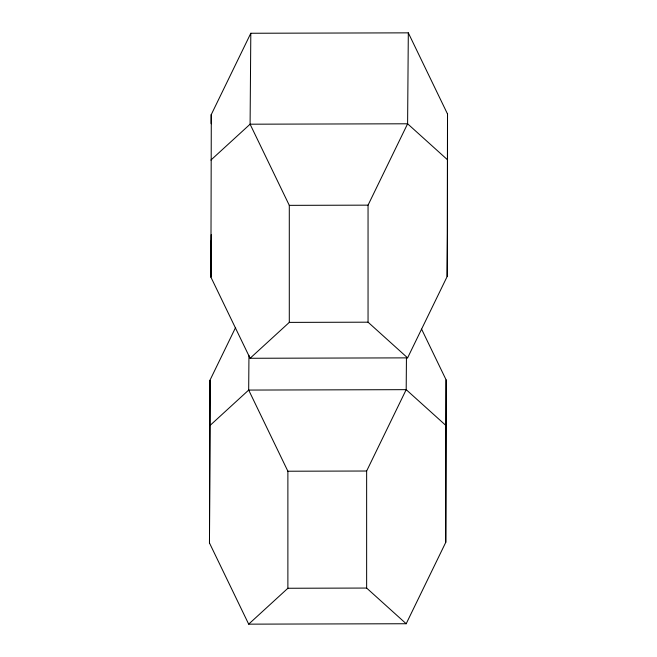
<?xml version="1.0" encoding="UTF-8"?>
<svg xmlns="http://www.w3.org/2000/svg" width="657" height="657" viewBox="0 0 657 657"><rect width="100%" height="100%" fill="white"/><g stroke="black" fill="none" stroke-linecap="round" stroke-linejoin="round"><path stroke-width="0.99" d="M211.226 234.689L210.897 277.131L250.095 358.279L407.603 357.868L447.162 276.507L447.516 231.042L447.516 113.998L408.317 32.85L250.81 33.261L211.308 114.507L210.897 277.131L211.226 240.725M250.81 33.261L250.095 124.198L289.294 205.354L289.294 322.39L250.095 358.279M248.954 355.33L248.683 390.069L287.881 471.225L287.881 588.261L248.683 624.15L209.484 543.002L209.895 380.378L235.633 327.432M408.317 32.85L407.603 123.787L368.051 205.148L368.051 322.185L407.603 357.868M406.445 357.983L406.19 389.658L366.639 471.02L366.639 588.056L406.19 623.739L445.75 542.378L446.103 379.869L421.605 329.157M447.162 276.507L447.516 113.998M445.75 542.378L446.103 379.869M210.897 160.086L250.095 124.198L407.603 123.787L447.162 159.47M209.484 425.958L248.683 390.069L406.19 389.658L445.75 425.342M289.294 205.354L368.051 205.148M289.294 322.39L368.051 322.185M287.881 471.225L366.639 471.02M287.881 588.261L366.639 588.056M248.683 624.15L406.19 623.739M209.895 380.378L209.484 543.002L209.895 380.378M211.308 114.507L211.299 123.68L211.308 114.507"/></g></svg>
